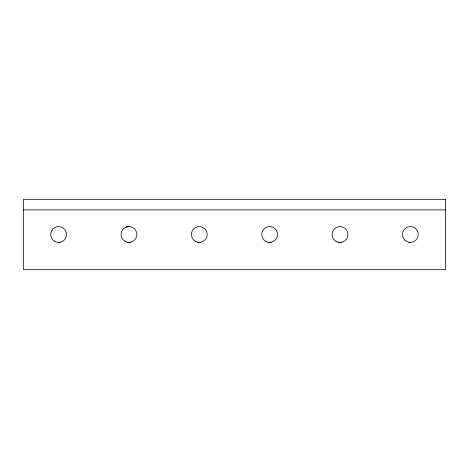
<?xml version="1.0" encoding="UTF-8"?>
<svg xmlns="http://www.w3.org/2000/svg" width="469" height="469" viewBox="0 0 469 469"><rect width="100%" height="100%" fill="white"/><g stroke="black" fill="none" stroke-linecap="round" stroke-linejoin="round"><path stroke-width="0.7" d="M126.929 226.855L128.975 226.586L126.061 226.861M23.45 209.878L445.55 209.878M58.625 242.414L60.091 242.414M127.509 242.414L130.441 242.414M197.859 242.414L200.791 242.414M268.209 242.414L271.141 242.414M338.559 242.414L341.491 242.414M408.909 242.414L410.375 242.414M445.55 199.325L23.45 199.325L23.45 269.675L445.55 269.675L445.55 199.325M125.018 241.353A7.914 7.914 0 0 0 136.889 234.5A7.914 7.914 0 0 0 125.018 227.647A7.914 7.914 0 0 0 125.018 241.353M54.668 241.353A7.914 7.914 0 0 0 66.539 234.5A7.914 7.914 0 0 0 54.668 227.647A7.914 7.914 0 0 0 54.668 241.353M404.776 240.099A7.914 7.914 0 0 0 418.02 236.546A7.914 7.914 0 0 0 408.329 226.855A7.914 7.914 0 0 0 404.776 240.099M336.068 241.353A7.914 7.914 0 0 0 347.939 234.5A7.914 7.914 0 0 0 336.068 227.647A7.914 7.914 0 0 0 336.068 241.353M265.718 241.353A7.914 7.914 0 0 0 277.589 234.5A7.914 7.914 0 0 0 265.718 227.647A7.914 7.914 0 0 0 265.718 241.353M195.368 241.353A7.914 7.914 0 0 0 207.239 234.5A7.914 7.914 0 0 0 195.368 227.647A7.914 7.914 0 0 0 195.368 241.353"/></g></svg>
